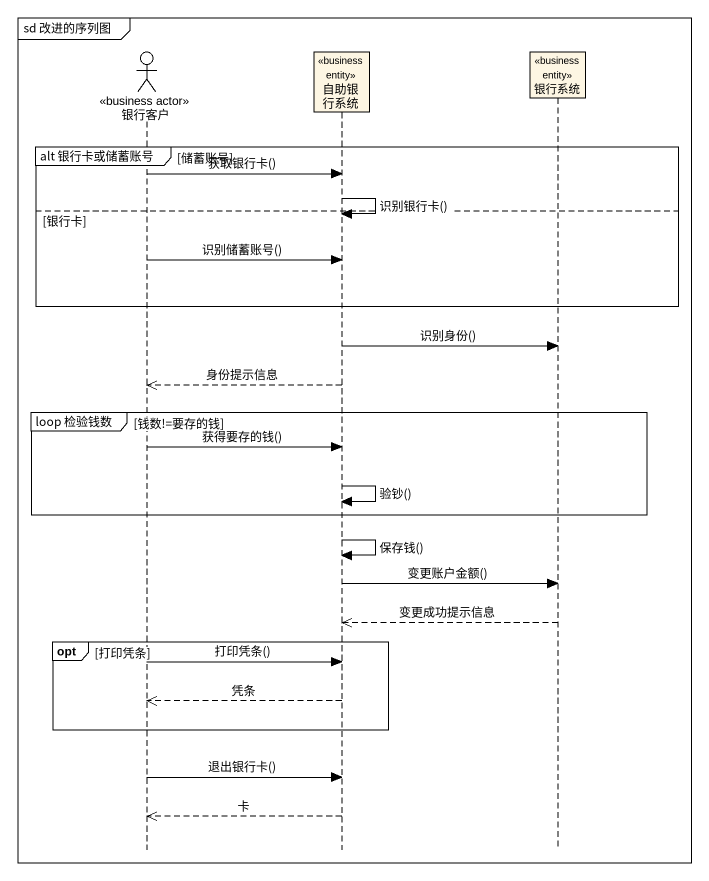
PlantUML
@startuml
mainframe sd 改进的序列图
hide footbox
actor 银行客户 <<business actor>>
participant 自助银行系统 <<business entity>>
participant 银行系统 <<business entity>>

group alt 银行卡或储蓄账号 [储蓄账号]
  银行客户 -> 自助银行系统 : 获取银行卡()
  自助银行系统 -> 自助银行系统 : 识别银行卡()
else 银行卡
  银行客户 -> 自助银行系统 : 识别储蓄账号()
end
自助银行系统 -> 银行系统 : 识别身份()
自助银行系统 -->> 银行客户 : 身份提示信息
group loop 检验钱数 [钱数!=要存的钱]
  银行客户 -> 自助银行系统 : 获得要存的钱()
  自助银行系统 -> 自助银行系统 : 验钞()
end
自助银行系统 -> 自助银行系统 : 保存钱()
自助银行系统 -> 银行系统 : 变更账户金额()
银行系统 -->> 自助银行系统 : 变更成功提示信息
opt 打印凭条
  银行客户 -> 自助银行系统 : 打印凭条()
  自助银行系统 -->> 银行客户 : 凭条
end
银行客户 -> 自助银行系统 : 退出银行卡()
自助银行系统 -->> 银行客户 : 卡
@enduml
